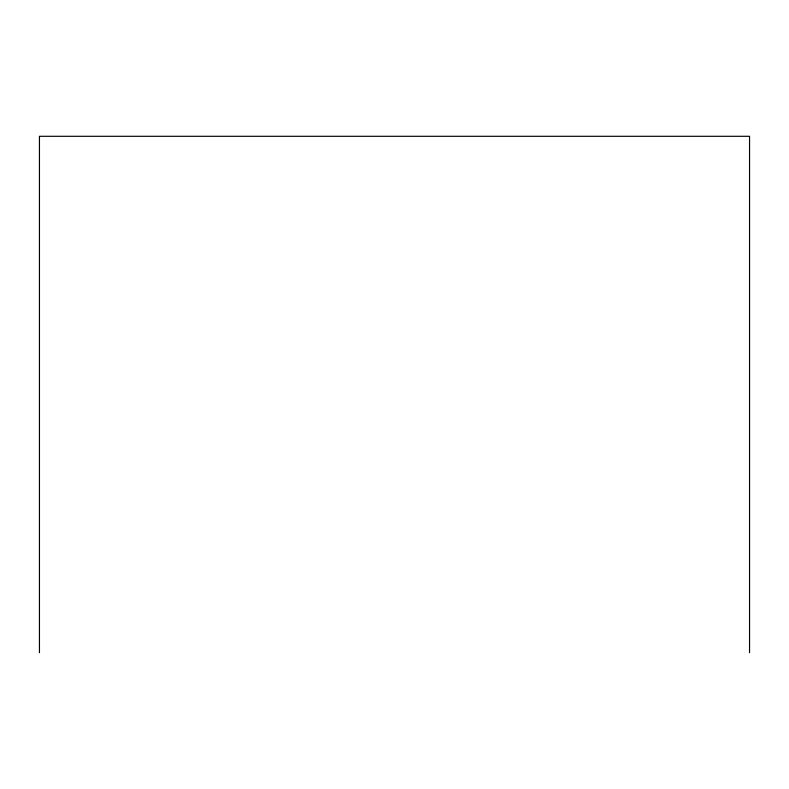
<?xml version="1.0" encoding="UTF-8"?>
<svg xmlns="http://www.w3.org/2000/svg" width="789" height="789" viewBox="0 0 789 789"><rect width="100%" height="100%" fill="white"/><g stroke="black" fill="none" stroke-linecap="round" stroke-linejoin="round"><path stroke-width="1.18" d="M749.55 652.7L749.55 136.3L39.45 136.3L39.45 652.7"/></g></svg>
